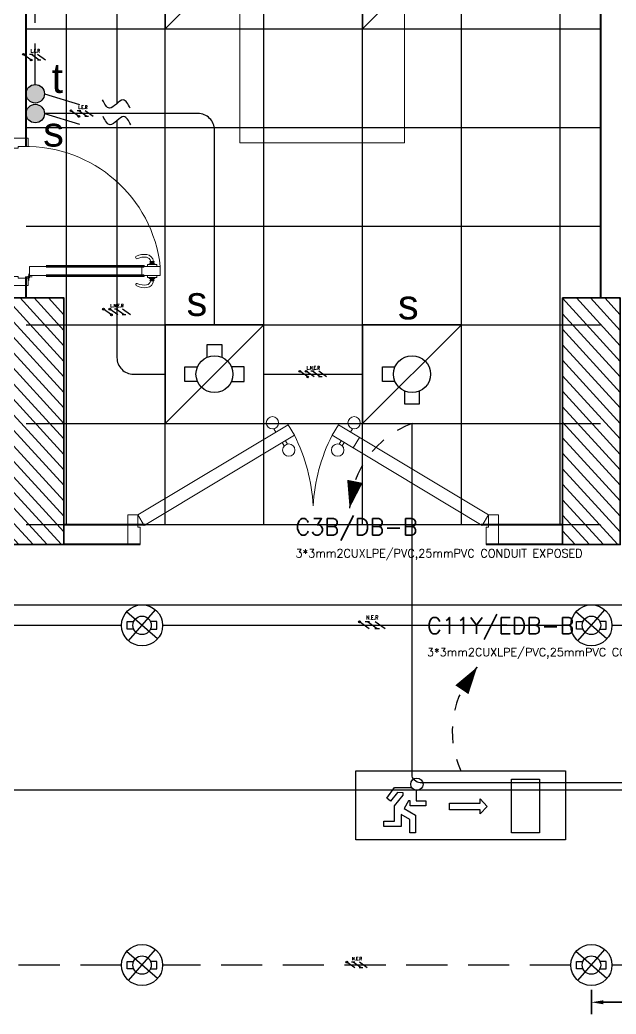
# Model space of a CAD drawing. Header units: inches. Extents: x 3955 to 4125, y 4886 to 4983.
# Drawn here: x 3970.11 to 3973.73, y 4930.02 to 4936.06 of the extents above; entities that cross this region are included whole.
import ezdxf
from ezdxf.enums import TextEntityAlignment as Align

# ---------------------------------------------------------------- set-up
doc = ezdxf.new("R2010")
doc.units = ezdxf.units.IN
doc.header["$MEASUREMENT"] = 0
doc.linetypes.add('HIDDEN', pattern=[0.375, 0.25, -0.125])
doc.layers.get('0').update_dxf_attribs({"lineweight": 35})
doc.layers.get('Defpoints').update_dxf_attribs({"lineweight": 25})
for name, color, linetype in [('Ceiling', 8, 'Continuous'), ('E Wiring', 1, 'HIDDEN'), ('E-CUT', 30, 'Continuous'), ('E-LEADER', 30, 'Continuous'), ('E-LIGHT', 141, 'Continuous'), ('E-TEXT', 2, 'Continuous'), ('finish', 32, 'Continuous'), ('Lighting', 4, 'Continuous'), ('N Wiring', 255, 'Continuous'), ('SHP-CTL-EL-102$0$00-TEXT FOR EMRG', 40, 'Continuous'), ('SHP-CTL-EL-102$0$HATCH MARK', 140, 'Continuous'), ('SHP-CTL-EL-102$0$XREF-LTG-T2-26$0$ELE-HATCH MARK', 2, 'Continuous'), ('WE - BOXES', 2, 'Continuous')]:
    doc.layers.add(name, color=color, linetype=linetype)
for name, color, linetype, lineweight in [('Column(S)', 24, 'Continuous', 35), ('DIM', 6, 'Continuous', 20), ('DIM IN', 12, 'Continuous', 15), ('DOOR', 24, 'Continuous', 18), ('hatch col(S)', 45, 'Continuous', 15), ('Shop Drawing', 3, 'Continuous', 30), ('walls', 7, 'Continuous', 40)]:
    doc.layers.add(name, color=color, linetype=linetype, lineweight=lineweight)
doc.styles.add('ELEC', font='romans.shx')
doc.styles.add('SHP-CTL-EL-102$0$XREF-LTG-T2-26$0$25_1', font='romans.shx', dxfattribs={"width": 0.8, "height": 2.5})
doc.styles.get("Standard").update_dxf_attribs({"font": 'arial.ttf'})
doc.dimstyles.get("Standard").update_dxf_attribs({"dimtxt": 0.18, "dimasz": 0.18, "dimexe": 0.18, "dimexo": 0.0625, "dimgap": 0.09, "dimtad": 0, "dimtih": 1, "dimtoh": 1, "dimdec": 4, "dimzin": 0, "dimdsep": 46, "dimtxsty": 'Standard', "dimcen": 0.09, "dimadec": 0, "dimazin": 0, "dimtfac": 1, "dimtdec": 4, "dimtofl": 0, "dimtmove": 0, "dimatfit": 3, "dimfxl": 1, "dimtolj": 1, "dimtzin": 0, "dimarcsym": 0})

# ---------------------------------------------------------------- blocks, each defined once
blk = doc.blocks.new('A$C18813F01')
at = {"layer": 'DOOR'}
for p, q in [((0.7167, 2.181), (0.5968, 2.181)), ((0.5968, 2.181), (0.7168, 2.181)), ((0.5968, 2.181), (0.7168, 2.181)), ((0.5968, 2.131), (0.5968, 2.181)), ((0.7167, 2.181), (0.7167, 2.181)), ((0.7168, 2.181), (0.7168, 2.141)), ((0.7168, 2.141), (0.6668, 2.141)), ((0.6668, 2.141), (0.6668, 2.131)), ((0.6739, 2.1152), (0.7168, 2.141)), ((0.7168, 2.141), (1.0826, 1.5324)), ((0.6668, 2.131), (0.5968, 2.131)), ((1.0397, 1.5067), (0.6739, 2.1152)), ((1.0311, 1.6182), (0.9882, 1.5924)), ((1.0662, 1.5901), (1.0527, 1.5821)), ((0.9965, 1.5483), (1.0099, 1.5563)), ((1.0042, 1.5354), (1.0176, 1.5435)), ((1.0826, 1.5324), (1.0397, 1.5067)), ((1.0397, 1.3546), (0.6739, 0.7461)), ((1.0826, 1.3288), (1.0397, 1.3546)), ((0.7168, 0.7203), (1.0826, 1.3288)), ((0.9965, 1.313), (1.0099, 1.3049)), ((1.0042, 1.3259), (1.0176, 1.3178)), ((1.0662, 1.2711), (1.0527, 1.2792)), ((0.6668, 0.7303), (0.5968, 0.7303)), ((0.5968, 0.7303), (0.5968, 0.6803)), ((0.6668, 0.7203), (0.6668, 0.7303)), ((0.6739, 0.7461), (0.7168, 0.7203)), ((0.7168, 0.7203), (0.6668, 0.7203)), ((0.7168, 0.6803), (0.7168, 0.7203)), ((0.5968, 0.6803), (0.7168, 0.6803))]:
    blk.add_line(p, q, dxfattribs=at)
for centre in [(1.0905, 1.596), (0.9799, 1.5295), (0.9799, 1.3317), (1.0905, 1.2653)]:
    blk.add_circle(centre, 0.025, dxfattribs=at)
for centre, start, end in [((0.7158, 2.1454), 273.0399, 296.8865), ((0.7158, 0.7158), 63.1135, 86.9601)]:
    blk.add_arc(centre, 0.7158, start, end, dxfattribs=at)
blk = doc.blocks.new('A$C73D03C2A')
at = {"layer": 'DOOR', "linetype": 'Continuous'}
for p, q in [((0.0605, 0.8351), (0.0605, 0.8895)), ((0.0605, 0.8895), (0.0714, 0.8895)), ((0.0714, 0.8128), (0.0714, 0.9107)), ((0.0714, 0.9107), (0.1258, 0.9107)), ((0.1258, 0.8128), (0.1258, 0.9107)), ((0.1367, 0.8895), (0.1258, 0.8895)), ((0.1367, 0.8351), (0.1367, 0.8895)), ((0.0412, 0.8522), (0.0412, 0.8715)), ((0.0463, 0.8522), (0.0463, 0.8715)), ((0.0466, 0.8522), (0.0466, 0.8721)), ((0.0529, 0.8721), (0.0466, 0.8721)), ((0.0529, 0.8522), (0.0466, 0.8522)), ((0.0529, 0.8522), (0.0529, 0.8721)), ((0.0551, 0.8453), (0.0551, 0.879)), ((0.0605, 0.879), (0.0551, 0.879)), ((0.0605, 0.8453), (0.0551, 0.8453)), ((0.0714, 0.8351), (0.0605, 0.8351)), ((0.1258, 0.8351), (0.1367, 0.8351)), ((0.1367, 0.879), (0.1421, 0.879)), ((0.1367, 0.8453), (0.1421, 0.8453)), ((0.1421, 0.8453), (0.1421, 0.879)), ((0.1443, 0.8721), (0.1506, 0.8721)), ((0.1443, 0.8522), (0.1443, 0.8721)), ((0.1443, 0.8522), (0.1506, 0.8522)), ((0.1506, 0.8522), (0.1506, 0.8721)), ((0.156, 0.8721), (0.1558, 0.8721)), ((0.156, 0.8522), (0.156, 0.8721)), ((0.0659, 0.2365), (0.0659, 0.8124)), ((0.0706, 0.8171), (0.0706, 0.8076)), ((0.0714, 0.8128), (0.0714, 0.2363)), ((0.0757, 0.8128), (0.0714, 0.8128)), ((0.0757, 0.8019), (0.0757, 0.8128)), ((0.0757, 0.8019), (0.0757, 0.2363)), ((0.0757, 0.8019), (0.1214, 0.8019)), ((0.1214, 0.8019), (0.1214, 0.8128)), ((0.1214, 0.8128), (0.1258, 0.8128)), ((0.1214, 0.8019), (0.1214, 0.2363)), ((0.1258, 0.8128), (0.1258, 0.2363)), ((0.1266, 0.8171), (0.1266, 0.8076)), ((0.1313, 0.2365), (0.1313, 0.8124)), ((0.0714, 0.2363), (0.0714, 0.1384)), ((0.1258, 0.1384), (0.1258, 0.2363)), ((0.0127, 0), (0.0127, 0.1306)), ((0.0563, 0.1306), (0.0127, 0.1306)), ((0.0563, 0.1306), (0.0563, 0.0707)), ((0.0714, 0.1384), (0.1258, 0.1384)), ((0.8351, 0.1306), (0.8351, 0.0707)), ((0.8351, 0.1306), (0.8839, 0.1306)), ((0.8839, 0), (0.8839, 0.1306)), ((0.0563, 0.0707), (0.0671, 0.0707)), ((0.0671, 0.0707), (0.0671, 0)), ((0.8242, 0.0707), (0.8242, 0)), ((0.8351, 0.0707), (0.8242, 0.0707)), ((0.0671, 0), (0.0127, 0)), ((0.8242, 0), (0.8839, 0))]:
    blk.add_line(p, q, dxfattribs=at)
at = {"layer": 'DOOR'}
for p, q in [((0.0127, 0.1307), (0.0127, 0)), ((0.0127, 0.1307), (0.0127, 0)), ((0.0127, 0.1307), (0.0127, 0)), ((0.0435, 0.1345), (0.0822, 0.1345)), ((0.0563, 0.1306), (0.0714, 0.1384)), ((0.0638, 0.1538), (0.0638, 0.1152))]:
    blk.add_line(p, q, dxfattribs=at)
at = {"layer": 'DOOR', "linetype": 'Continuous'}
blk.add_circle((0.0638, 0.1345), 0.00617, dxfattribs=at)
at = {"layer": 'DOOR'}
blk.add_arc((0.0349, 0.1156), 0.8003, 358.92889, 83.4773, dxfattribs=at)
at = {"layer": 'DOOR', "linetype": 'Continuous'}
for centre, radius, start, end in [((0.1052, 0.8173), 0.1054, 172.49463, 205.98988), ((0.0462, 0.8251), 0.0459, 96.27656, 172.49463), ((0.106, 0.8158), 0.0903, 171.58976, 204.90774), ((0.0462, 0.8251), 0.0297, 99.70891, 172.49463), ((0.0437, 0.8715), 0.00259, 0, 180), ((0.0437, 0.8522), 0.00259, 180, 0), ((0.1532, 0.8721), 0.00262, 0, 192.45107), ((0.1532, 0.8522), 0.00262, 167.54893, 0), ((0.151, 0.8244), 0.0459, 7.50537, 83.72344), ((0.151, 0.8244), 0.0297, 7.50537, 80.29109), ((0.0912, 0.8151), 0.0903, 335.09226, 8.41024), ((0.092, 0.8166), 0.1054, 334.01012, 7.50537), ((0.0179, 0.7732), 0.00773, 195.29128, 36.68849), ((0.0706, 0.8124), 0.00476, 90, 270), ((0.1266, 0.8124), 0.00476, 270, 90), ((0.1793, 0.7725), 0.00773, 143.31151, 344.70872)]:
    blk.add_arc(centre, radius, start, end, dxfattribs=at)
blk = doc.blocks.new('F1')
at = {"layer": 'Lighting'}
blk.add_lwpolyline([(0.6, 0), (0, 0), (0, -0.6), (0.6, -0.6)], close=True, dxfattribs=at)
blk.add_lwpolyline([(0.6, 0), (0, -0.6)], dxfattribs=at)
blk = doc.blocks.new('*U10')
blk.add_line((-559.2, -63.8), (-627.7, -121.8))
blk.add_lwpolyline([(-627.7, -121.8, 0, 96, 0), (-493.2, -24, 96, 96, 0)], format="xyseb")
at = {"linetype": 'HIDDEN', "ltscale": 0.2}
blk.add_arc((-221, -539.5), 583, 67.72408, 134.24099, dxfattribs=at)
blk = doc.blocks.new('F3')
for p, q in [((0.0944, -0.0817), (-0.0944, 0.0817)), ((-0.0824, -0.0938), (0.0824, 0.0938))]:
    blk.add_line(p, q)
at = {"layer": 'Lighting'}
blk.add_circle((0, 0), 0.1248, dxfattribs=at)
blk = doc.blocks.new('A$C261F7CFF')
for points in [[(0, 0), (1.2738, 0), (1.2738, -0.4181), (0, -0.4181)], [(0.9448, -0.05), (1.1159, -0.05), (1.1159, -0.376), (0.9448, -0.376)]]:
    blk.add_lwpolyline(points, close=True)
for points in [[(0.3665, -0.1185), (0.3665, -0.1825), (0.4256, -0.1825), (0.4256, -0.2121), (0.329, -0.2121), (0.329, -0.182), (0.3188, -0.182), (0.2929, -0.2278), (0.3621, -0.2687), (0.3621, -0.3754), (0.3281, -0.3754), (0.3281, -0.2953), (0.2756, -0.2642), (0.2756, -0.3371), (0.1697, -0.3371), (0.1697, -0.306), (0.2339, -0.306), (0.2339, -0.2113), (0.2864, -0.1481), (0.2864, -0.1332), (0.2516, -0.1305), (0.2092, -0.1836)], [(0.2092, -0.1836), (0.1871, -0.1664), (0.2339, -0.1016), (0.339, -0.1016)], [(0.7538, -0.1954), (0.7538, -0.1687), (0.7967, -0.2165), (0.7538, -0.2618), (0.7538, -0.2375)], [(0.7538, -0.2375), (0.5693, -0.2375), (0.5693, -0.1954), (0.7538, -0.1954)]]:
    blk.add_lwpolyline(points)
blk.add_circle((0.3704, -0.0813), 0.0374)
blk = doc.blocks.new('A$C5F9734E0')
at = {"layer": 'E-LIGHT', "xscale": -999.9999999999999, "yscale": 999.9999999999999, "zscale": 999.9999999999999, "rotation": 0.01554612772665998}
blk.add_blockref('A$C261F7CFF', (1273.7, 418.4), dxfattribs=at)
blk = doc.blocks.new('*U9')
blk.add_line((233, 512.3), (309.4, 559.6))
blk.add_lwpolyline([(309.4, 559.6, 0, 96, 0), (174.8, 461.8, 96, 96, 0)], format="xyseb")
at = {"linetype": 'HIDDEN', "ltscale": 0.2}
blk.add_arc((581.3, 44), 583, 117.80684, 184.32374, dxfattribs=at)
blk = doc.blocks.new('SW1')
h = blk.add_hatch(color=256)
h.dxf.hatch_style = 1
h.paths.add_polyline_path([(-0.0561, 0.0561, 1), (0.0561, 0.0561, 1)])
at = {"layer": 'Lighting'}
h = blk.add_hatch(dxfattribs=at)
h.set_pattern_fill('ANGLE', color=256)
h.set_pattern_definition([(0, (-3584.0845, -1327.2755), (0, 6.985), [5.08, -1.905]), (90, (-3584.0845, -1327.2755), (-6.985, 4e-16), [5.08, -1.905])])
h.paths.add_polyline_path([(0.0561, 0.0561, 1), (-0.0561, 0.0561, 1)])
blk.add_lwpolyline([(0, 0.1122), (0.0646, 0.3242)], dxfattribs=at)
blk.add_circle((0, 0.0561), 0.0561, dxfattribs=at)
blk = doc.blocks.new('SHP-CTL-EL-102$0$XREF-LTG-T2-26$0$H.M -LIFE-PHASE')
at = {"layer": 'SHP-CTL-EL-102$0$XREF-LTG-T2-26$0$ELE-HATCH MARK'}
h = blk.add_hatch(color=140, dxfattribs=at)
edge = h.paths.add_edge_path()
edge.add_arc((-62, 45), 14.2, 0, 360)
h = blk.add_hatch(color=140, dxfattribs=at)
edge = h.paths.add_edge_path()
edge.add_arc((62, -45), 14.2, 0, 360)
at = {"layer": 'SHP-CTL-EL-102$0$XREF-LTG-T2-26$0$ELE-HATCH MARK', "color": 140}
blk.add_line((62, -45), (-62, 45), dxfattribs=at)
for centre in [(-62, 45), (62, -45)]:
    blk.add_circle(centre, 14.2, dxfattribs=at)
blk = doc.blocks.new('SHP-CTL-EL-102$0$XREF-LTG-T2-26$0$EARTH')
at = {"layer": 'SHP-CTL-EL-102$0$XREF-LTG-T2-26$0$ELE-HATCH MARK', "color": 140}
for p, q in [((-34, 45), (-90, 45)), ((62, -45), (-62, 45)), ((90, -45), (34, -45))]:
    blk.add_line(p, q, dxfattribs=at)
blk = doc.blocks.new('SHP-CTL-EL-102$0$XREF-LTG-T2-26$0$H.M -RETURN-SWITCH')
at = {"layer": 'SHP-CTL-EL-102$0$XREF-LTG-T2-26$0$ELE-HATCH MARK', "color": 140}
blk.add_line((62, -45), (-62, 45), dxfattribs=at)
blk = doc.blocks.new('SHP-CTL-EL-102$0$XREF-LTG-T2-26$0$L.E.R')
for name, p in [('SHP-CTL-EL-102$0$XREF-LTG-T2-26$0$H.M -LIFE-PHASE', (-125, 0)), ('SHP-CTL-EL-102$0$XREF-LTG-T2-26$0$EARTH', (0, 0)), ('SHP-CTL-EL-102$0$XREF-LTG-T2-26$0$H.M -RETURN-SWITCH', (100, 0))]:
    blk.add_blockref(name, p)
blk = doc.blocks.new('*U95')
at = {"layer": 'SHP-CTL-EL-102$0$HATCH MARK'}
blk.add_blockref('SHP-CTL-EL-102$0$XREF-LTG-T2-26$0$L.E.R', (0, 0), dxfattribs=at)
at = {"layer": 'SHP-CTL-EL-102$0$HATCH MARK', "style": 'SHP-CTL-EL-102$0$XREF-LTG-T2-26$0$25_1', "width": 0.8}
blk.add_text('L.E.R', height=50, dxfattribs=at).set_placement((0, 100), align=Align.MIDDLE_CENTER)
blk = doc.blocks.new('SHP-CTL-EL-102$0$XREF-LTG-T2-26$0$H.M -NUTRAL')
at = {"layer": 'SHP-CTL-EL-102$0$XREF-LTG-T2-26$0$ELE-HATCH MARK'}
h = blk.add_hatch(color=140, dxfattribs=at)
edge = h.paths.add_edge_path()
edge.add_arc((-62, 45), 14.2, 0, 360)
at = {"layer": 'SHP-CTL-EL-102$0$XREF-LTG-T2-26$0$ELE-HATCH MARK', "color": 140}
blk.add_line((62, -45), (-62, 45), dxfattribs=at)
blk.add_circle((-62, 45), 14.2, dxfattribs=at)
blk = doc.blocks.new('SHP-CTL-EL-102$0$XREF-LTG-T2-26$0$L.N.E.R')
for name, p in [('SHP-CTL-EL-102$0$XREF-LTG-T2-26$0$H.M -LIFE-PHASE', (-150, 0)), ('SHP-CTL-EL-102$0$XREF-LTG-T2-26$0$H.M -NUTRAL', (-50, 0)), ('SHP-CTL-EL-102$0$XREF-LTG-T2-26$0$EARTH', (50, 0)), ('SHP-CTL-EL-102$0$XREF-LTG-T2-26$0$H.M -RETURN-SWITCH', (150, 0))]:
    blk.add_blockref(name, p)
blk = doc.blocks.new('*U96')
at = {"layer": 'SHP-CTL-EL-102$0$HATCH MARK'}
blk.add_blockref('SHP-CTL-EL-102$0$XREF-LTG-T2-26$0$L.N.E.R', (0, 0), dxfattribs=at)
at = {"layer": 'SHP-CTL-EL-102$0$HATCH MARK', "style": 'SHP-CTL-EL-102$0$XREF-LTG-T2-26$0$25_1', "width": 0.8}
blk.add_text('L.N.E.R', height=50, dxfattribs=at).set_placement((0, 100), align=Align.MIDDLE_CENTER)
blk = doc.blocks.new('SHP-CTL-EL-102$0$XREF-LTG-T2-26$0$N.E.R')
for name, p in [('SHP-CTL-EL-102$0$XREF-LTG-T2-26$0$H.M -NUTRAL', (-100, 0)), ('SHP-CTL-EL-102$0$XREF-LTG-T2-26$0$EARTH', (0, 0)), ('SHP-CTL-EL-102$0$XREF-LTG-T2-26$0$H.M -RETURN-SWITCH', (100, 0))]:
    blk.add_blockref(name, p)
blk = doc.blocks.new('*U102')
at = {"layer": 'SHP-CTL-EL-102$0$HATCH MARK'}
blk.add_blockref('SHP-CTL-EL-102$0$XREF-LTG-T2-26$0$N.E.R', (0, 0), dxfattribs=at)
at = {"layer": 'SHP-CTL-EL-102$0$HATCH MARK', "style": 'SHP-CTL-EL-102$0$XREF-LTG-T2-26$0$25_1', "width": 0.8}
blk.add_text('N.E.R', height=50, dxfattribs=at).set_placement((0, 100), align=Align.MIDDLE_CENTER)
blk = doc.blocks.new('*D198')
at = {"layer": 'Defpoints', "color": 0}
for p in [(3541.6817, 1331.1329, 0), (3544.4117, 1331.1329, 0), (3541.6817, 1331.0315)]:
    blk.add_point(p, dxfattribs=at)
at = {"layer": 'DIM', "color": 0, "lineweight": -2, "transparency": 16777216}
for p, q in [((3541.6817, 1331.1079), (3541.6817, 1330.9595)), ((3544.4117, 1331.1079), (3544.4117, 1330.9595)), ((3541.7537, 1331.0315), (3542.8607, 1331.0315)), ((3544.3397, 1331.0315), (3543.2326, 1331.0315))]:
    blk.add_line(p, q, dxfattribs=at)
at = {"layer": 'DIM', "color": 0, "transparency": 16777216}
for points in [[(3541.7537, 1331.0435), (3541.7537, 1331.0195), (3541.6817, 1331.0315)], [(3544.3397, 1331.0435), (3544.3397, 1331.0195), (3544.4117, 1331.0315)]]:
    blk.add_solid(points, dxfattribs=at)
at = {"layer": 'DIM', "color": 0, "transparency": 16777216, "insert": (3543.0467, 1331.0315), "char_height": 0.072, "attachment_point": 5}
blk.add_mtext('\\A1;2.7300', dxfattribs=at)
blk = doc.blocks.new('*U112')
at = {"layer": 'WE - BOXES'}
for points in [[(-0.055, -0.024), (-0.096, -0.024), (-0.096, 0.024), (-0.055, 0.024)], [(0.055, -0.024), (0.096, -0.024), (0.096, 0.024), (0.055, 0.024)]]:
    blk.add_lwpolyline(points, dxfattribs=at)
blk.add_circle((0, 0), 0.06, dxfattribs=at)
blk = doc.blocks.new('*U120')
at = {"layer": 'WE - BOXES'}
for points in [[(-0.024, 0.055), (-0.024, 0.096), (0.024, 0.096), (0.024, 0.055)], [(-0.055, -0.024), (-0.096, -0.024), (-0.096, 0.024), (-0.055, 0.024)], [(0.055, -0.024), (0.096, -0.024), (0.096, 0.024), (0.055, 0.024)]]:
    blk.add_lwpolyline(points, dxfattribs=at)
blk.add_circle((0, 0), 0.06, dxfattribs=at)
blk = doc.blocks.new('*U111')
at = {"layer": 'WE - BOXES'}
for points in [[(-0.055, -0.024), (-0.096, -0.024), (-0.096, 0.024), (-0.055, 0.024)], [(-0.024, -0.055), (-0.024, -0.096), (0.024, -0.096), (0.024, -0.055)]]:
    blk.add_lwpolyline(points, dxfattribs=at)
blk.add_circle((0, 0), 0.06, dxfattribs=at)
blk = doc.blocks.new('A$C7440799B')
at = {"layer": 'hatch col(S)', "ltscale": 2.5}
h = blk.add_hatch(dxfattribs=at)
h.set_pattern_fill('ANSI31', color=256, scale=0.02, angle=-272.6316)
h.set_pattern_definition([(132.3684, (-150.42583, 292.66348), (-0.046915522, -0.042792333), [])])
h.paths.add_polyline_path([(10.59745, -5.50207), (10.24745, -5.50207), (10.24745, -7.00207), (10.59745, -7.00207)])
h = blk.add_hatch(dxfattribs=at)
h.set_pattern_fill('ANSI31', color=256, scale=0.02, angle=-272.6316)
h.set_pattern_definition([(132.3684, (-147.04583, 292.66348), (-0.046915522, -0.042792333), [])])
h.paths.add_polyline_path([(13.97745, -5.50207), (13.62745, -5.50207), (13.62745, -7.00207), (13.97745, -7.00207)])
at = {"layer": 'Ceiling'}
for points in [[(10.61245, -6.88207), (10.61245, -0.25)], [(11.21245, -6.88207), (11.21245, -0.25)], [(11.81245, -6.88207), (11.81245, -0.25)], [(11.81245, -6.88207), (11.81245, -0.25)], [(12.41245, -6.88207), (12.41245, -0.25)], [(13.01245, -6.88207), (13.01245, -0.25)], [(13.61245, -6.88207), (13.61245, -0.25)], [(10.36745, -3.86603), (13.85745, -3.86603)], [(10.36745, -3.86603), (13.85745, -3.86603)], [(10.36745, -4.46603), (13.85745, -4.46603)], [(10.36745, -5.06603), (13.85745, -5.06603)], [(10.36745, -5.66603), (13.85745, -5.66603)], [(10.36745, -6.26603), (13.85745, -6.26603)], [(13.85745, -6.88207), (10.36745, -6.88207)]]:
    blk.add_lwpolyline(points, dxfattribs=at)
at = {"layer": 'Column(S)', "ltscale": 2.5}
for points in [[(10.24745, -7.00207), (10.59745, -7.00207), (10.59745, -5.50207), (10.24745, -5.50207)], [(13.62745, -7.00207), (13.97745, -7.00207), (13.97745, -5.50207), (13.62745, -5.50207)]]:
    blk.add_lwpolyline(points, close=True, dxfattribs=at)
at = {"layer": 'DIM IN', "ltscale": 2.5, "elevation": 0}
blk.add_lwpolyline([(12.66705, -2.59022), (11.66607, -2.59022), (11.66607, -4.55988), (12.66705, -4.55988)], close=True, dxfattribs=at)
at = {"layer": 'E Wiring'}
blk.add_lwpolyline([(10.42355, -4.20546), (10.42355, -3.66603, -0.4142136), (10.52355, -3.56603), (11.21245, -3.56603)], format="xyb", dxfattribs=at)
for points in [[(10.94771, -9.5587), (8.46738, -9.5587)], [(13.67771, -9.5587), (11.19738, -9.5587)], [(16.40771, -9.5587), (13.92738, -9.5587)]]:
    blk.add_lwpolyline(points, dxfattribs=at)
at = {"layer": 'E-CUT'}
blk.add_open_spline([(10.99997, -4.3492), (10.98739, -4.32448), (10.95601, -4.26284), (10.87666, -4.38538), (10.84528, -4.32374), (10.8327, -4.29902)], degree=3, knots=[0, 0, 0, 0, 78.1137743, 194.7496514, 272.8634258, 272.8634258, 272.8634258, 272.8634258], dxfattribs=at)
blk.add_spline([(11.00348, -4.45027), (10.96166, -4.40009), (10.87802, -4.45027), (10.8362, -4.40009)], degree=3, dxfattribs=at)
at = {"layer": 'N Wiring'}
for points in [[(11.21245, -1.16603), (11.01984, -1.16603, 0.4142136), (10.91984, -1.26603), (10.91984, -4.32106)], [(11.51245, -5.66603), (11.51245, -4.48156, 0.4142136), (11.41245, -4.38156), (10.47965, -4.38156)], [(10.91984, -4.42518), (10.91984, -5.86603, 0.4142136), (11.01984, -5.96603), (11.21245, -5.96603)]]:
    blk.add_lwpolyline(points, format="xyb", dxfattribs=at)
for points in [[(11.81245, -5.96603), (12.41245, -5.96603)], [(10.94771, -7.49337), (8.46738, -7.49337)], [(13.67771, -7.49337), (11.19738, -7.49337)], [(16.40771, -7.49337), (13.92738, -7.49337)]]:
    blk.add_lwpolyline(points, dxfattribs=at)
at = {"layer": 'Shop Drawing', "color": 5}
blk.add_lwpolyline([(20.48283, -7.37083), (9.94754, -7.37083, -0.4142136), (9.84754, -7.27083), (9.84754, -3.10039)], format="xyb", dxfattribs=at)
at = {"layer": 'Shop Drawing'}
for points in [[(16.96234, -8.44978), (12.76245, -8.44978, -0.4142136), (12.71245, -8.39978), (12.71245, -6.26603)], [(16.92884, -8.49478), (6.00372, -8.49478, -0.4142136), (5.95372, -8.44478), (5.95372, -7.84522)]]:
    blk.add_lwpolyline(points, format="xyb", dxfattribs=at)
at = {"layer": 'walls', "ltscale": 2.5}
for p, q in [((10.36745, -4.58156), (10.36745, -1.499)), ((13.85745, -3.71112), (13.85745, -5.50207)), ((10.36745, -5.50207), (10.36745, -5.37504)), ((11.0927, -6.88207), (10.59745, -6.88207)), ((13.62745, -6.88207), (13.1322, -6.88207)), ((11.06194, -7.00207), (10.59745, -7.00207)), ((13.62745, -7.00207), (13.16296, -7.00207))]:
    blk.add_line(p, q, dxfattribs=at)
at = {"layer": 'DOOR', "ltscale": 2.5, "xscale": -1.028836370296499, "yscale": 1.028836370296499, "zscale": 1.028836370296499, "rotation": 270}
blk.add_blockref('A$C73D03C2A', (10.24645, -5.44071), dxfattribs=at)
at = {"layer": 'E-LEADER', "xscale": 0.001, "yscale": 0.001, "zscale": 0.001}
for name, p, rotation in [('*U10', (12.71245, -6.26603), 42.62846024487555), ('*U9', (13.00866, -8.37839, 0), 19.94119348227059)]:
    blk.add_blockref(name, p, dxfattribs=dict(at, rotation=rotation))
at = {"layer": 'finish', "ltscale": 2.5, "xscale": -1.5, "yscale": 1.5, "zscale": 1.5, "rotation": 270}
blk.add_blockref('A$C18813F01', (9.9665, -7.89725), dxfattribs=at)
at = {"layer": 'Lighting'}
for name, p in [('F1', (11.21245, -3.26603)), ('F1', (12.41245, -3.26603)), ('F1', (11.21245, -5.66603)), ('F1', (12.41245, -5.66603)), ('F3', (11.07254, -7.49337)), ('F3', (13.80254, -7.49337)), ('F3', (11.07254, -9.5587)), ('F3', (13.80254, -9.5587))]:
    blk.add_blockref(name, p, dxfattribs=at)
at = {"layer": 'Lighting', "rotation": 270}
for p in [(10.36745, -4.26156), (10.36745, -4.38156)]:
    blk.add_blockref('SW1', p, dxfattribs=at)
at = {"layer": 'Lighting', "color": 3, "xscale": -0.001, "yscale": 0.001, "zscale": 0.001, "rotation": 0.03109225544372763}
blk.add_blockref('A$C5F9734E0', (13.64569, -8.7963, 0), dxfattribs=at)
at = {"layer": 'SHP-CTL-EL-102$0$00-TEXT FOR EMRG'}
for name, p, xscale, yscale, zscale in [('*U95', (10.42355, -4.03888), 0.000384, 0.000384, 0.000384), ('*U95', (10.71257, -4.38156), 0.000384, 0.000384, 0.000384), ('*U96', (10.91984, -5.5881), 0.000384, 0.000384, 0.000384), ('*U96', (12.11245, -5.96603), 0.000384, 0.000384, 0.000384), ('*U102', (12.47102, -7.49337), 0.00048, 0.00048, 0.00048), ('*U102', (12.37883, -9.5587), 0.000384, 0.000384, 0.000384)]:
    blk.add_blockref(name, p, dxfattribs=dict(at, xscale=xscale, yscale=yscale, zscale=zscale))
at = {"layer": 'WE - BOXES'}
for name, p, xscale, yscale, zscale in [('*U120', (11.51245, -5.96603), 1.872, 1.872, 1.872), ('*U111', (12.71245, -5.96603), 1.872, 1.872, 1.872), ('*U112', (11.07254, -7.49337), 0.9359999999999999, 0.9359999999999999, 0.9359999999999999), ('*U112', (13.80254, -7.49337), 0.9359999999999999, 0.9359999999999999, 0.9359999999999999), ('*U112', (11.07254, -9.5587), 0.9359999999999999, 0.9359999999999999, 0.9359999999999999), ('*U112', (13.80254, -9.5587), 0.9359999999999999, 0.9359999999999999, 0.9359999999999999)]:
    blk.add_blockref(name, p, dxfattribs=dict(at, xscale=xscale, yscale=yscale, zscale=zscale))
at = {"layer": 'E-TEXT', "style": 'ELEC'}
for s, height, p in [('C3B/DB-B', 0.1, (12.00483, -6.94447, 0)), ('3*3mm2CUXLPE/PVC,25mmPVC CONDUIT EXPOSED', 0.05, (12.00483, -7.08029, 0)), ('C11Y/EDB-B', 0.1, (12.80345, -7.54534, 0)), ('3*3mm2CUXLPE/PVC,25mmPVC CONDUIT EXPOSED', 0.05, (12.80345, -7.68115, 0))]:
    blk.add_text(s, height=height, dxfattribs=at).set_placement(p)
at = {"layer": 'E-TEXT', "char_height": 0.1802, "attachment_point": 1}
for s, insert in [('t', (10.52276, -4.07609, 0)), ('s', (10.47173, -4.40189, 0)), ('s', (11.34316, -5.4318, 0)), ('s', (12.62714, -5.45284, 0))]:
    blk.add_mtext_dynamic_manual_height_columns(s, width=1.4546897, gutter_width=12.5, heights=[0], dxfattribs=dict(at, insert=insert))
at = {"layer": 'DIM'}
dim = blk.add_linear_dim(base=(13.80254, -9.78498, 0), p1=(16.53254, -9.68354), p2=(13.80254, -9.68354), dimstyle='Standard', dxfattribs=at)
dim.commit()
dim.dimension.update_dxf_attribs({"geometry": '*D198', "text_midpoint": (15.16754, -9.78498, 0), "insert": (-3527.87912, -1340.81648)})

msp = doc.modelspace()

# ---------------------------------------------------------------- block references
msp.add_blockref('A$C7440799B', (3959.7814, 4939.8752))

doc.saveas('drawing.dxf')
